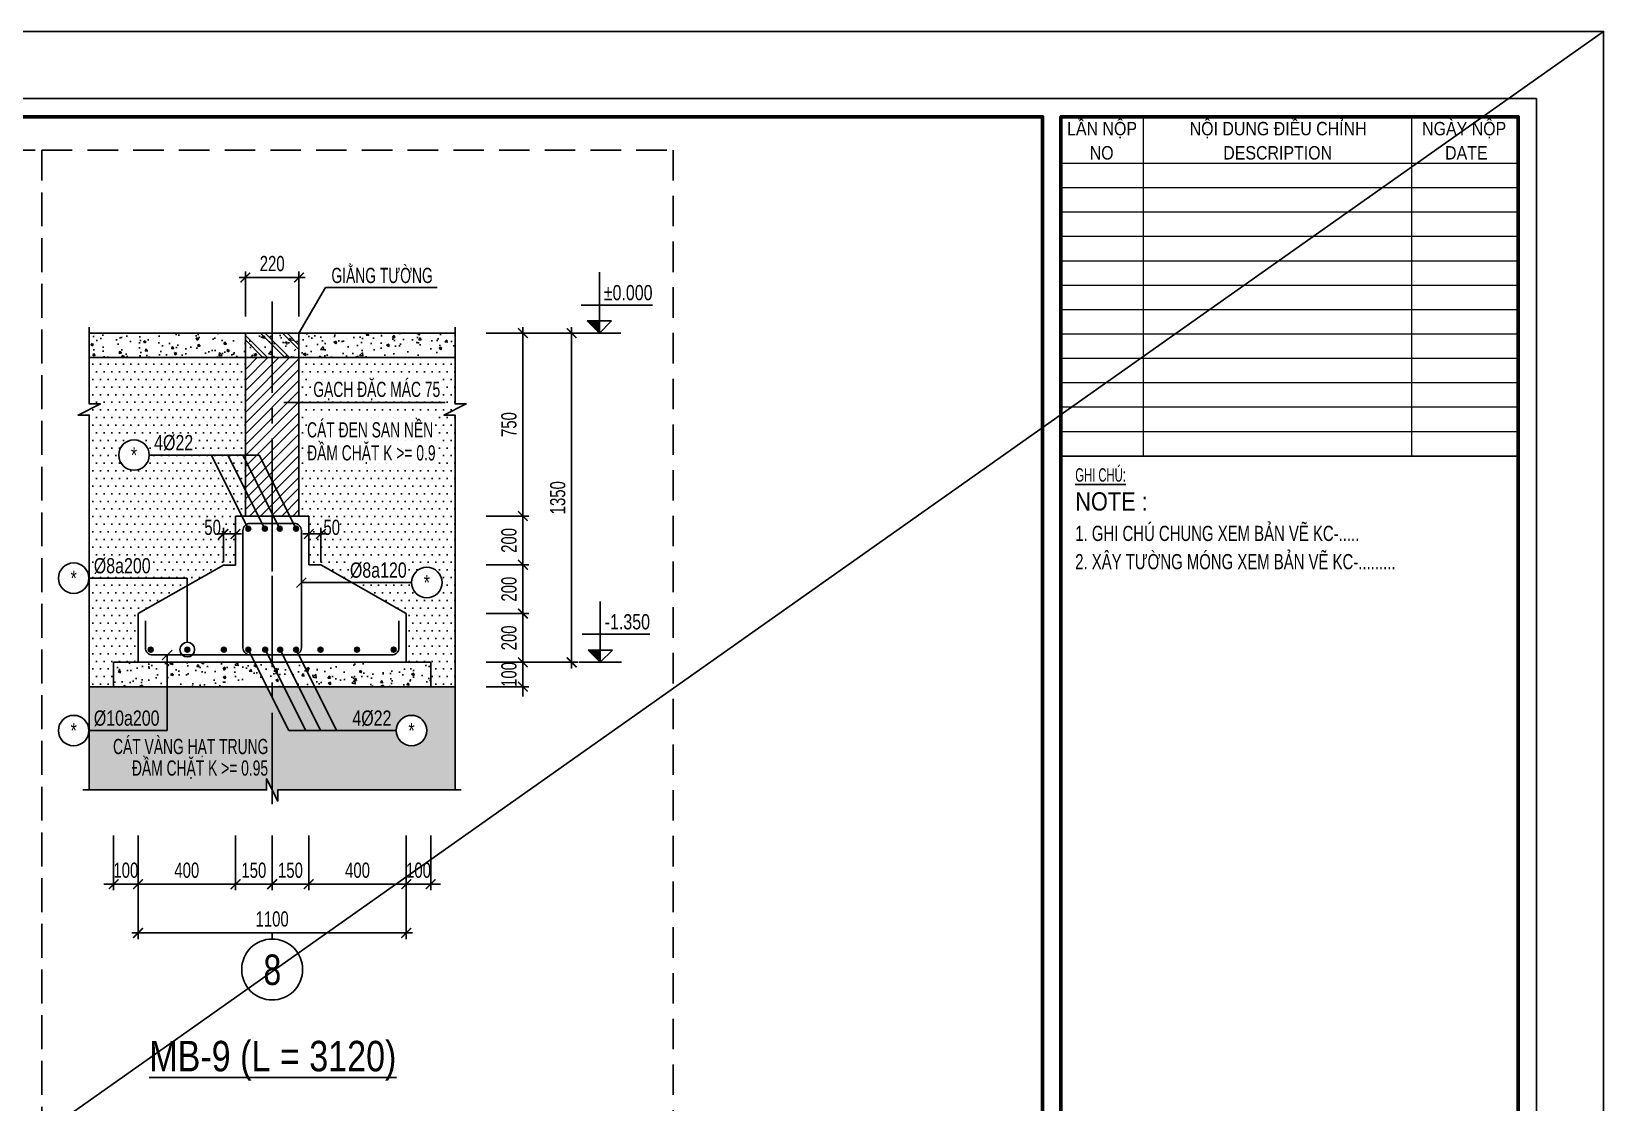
# Model space of a CAD drawing. Header units: millimetres. Extents: x 0 to 2110312, y -101172 to 3.
# Drawn here: x 1998158 to 2004604, y -31333 to -26940 of the extents above; entities that cross this region are included whole.
import ezdxf
from ezdxf.enums import TextEntityAlignment as Align

# ---------------------------------------------------------------- set-up
doc = ezdxf.new("R2010")
doc.units = ezdxf.units.MM
doc.header["$LTSCALE"] = 1000
doc.header["$MEASUREMENT"] = 0
doc.header["$PDMODE"] = 3
doc.linetypes.add('CENTER2', pattern=[1.125, 0.75, -0.125, 0.125, -0.125])
doc.linetypes.add('HIDDEN', pattern=[0.375, 0.25, -0.125])
doc.layers.get('0').update_dxf_attribs({"linetype": 'CONTINUOUS'})
doc.layers.get('Defpoints').update_dxf_attribs({"linetype": 'CONTINUOUS'})
for name, color, linetype in [('CDC -TEXT KHUNG', 7, 'CONTINUOUS'), ('CDC-KHUNGTEN', 7, 'CONTINUOUS'), ('CDC.01.AXIS', 160, 'CENTER2'), ('CDC.02.DIM', 1, 'CONTINUOUS'), ('CDC.03.BORDER', 3, 'CONTINUOUS'), ('CDC.04.HIDDEN', 8, 'HIDDEN'), ('CDC.05.STEEL', 4, 'CONTINUOUS'), ('CDC.06.TEXT', 2, 'CONTINUOUS'), ('CDC.10.HATCH', 163, 'CONTINUOUS'), ('CDC.11.NOTE', 1, 'CONTINUOUS'), ('CDC.14.STEELNUM', 9, 'CONTINUOUS'), ('KCS_CHI', 1, 'CONTINUOUS'), ('KCS_STEEL', 4, 'CONTINUOUS')]:
    doc.layers.add(name, color=color, linetype=linetype)
doc.layers.add('Hatch1', color=250, linetype='CONTINUOUS', lineweight=5)
doc.layers.add('KCS_Plotter', color=11, linetype='CONTINUOUS', plot=False)
doc.styles.add('ARIAL', font='arial.ttf', dxfattribs={"width": 0.6})
doc.styles.add('Arial_4', font='arial.ttf', dxfattribs={"width": 0.75, "height": 3})
doc.styles.add('KCS_BIGTEXT', font='arial.ttf', dxfattribs={"width": 0.75, "height": 125})
doc.styles.add('KCS_SMTEXT', font='arial.ttf', dxfattribs={"width": 0.7})
doc.styles.add('KT CDC', font='arial.ttf', dxfattribs={"width": 0.85, "height": 200})
doc.dimstyles.new('KCS_DIM25', dxfattribs={"dimtxt": 62.5, "dimasz": 40, "dimexe": 25, "dimexo": 0, "dimgap": 25, "dimtad": 1, "dimdec": 0, "dimzin": 13, "dimdsep": 46, "dimtxsty": 'KCS_SMTEXT', "dimblk": 'ARCHTICK', "dimcen": 0, "dimdle": 25, "dimclrd": 1, "dimclre": 1, "dimclrt": 2, "dimadec": 0, "dimazin": 0, "dimtfac": 1, "dimtdec": 0, "dimtix": 1, "dimtmove": 2, "dimatfit": 3, "dimfxl": 1, "dimtolj": 1, "dimtzin": 13, "dimarcsym": 0})

# ---------------------------------------------------------------- blocks, each defined once
blk = doc.blocks.new('_ARCHTICK')
at = {"color": 0, "linetype": 'ByBlock', "const_width": 0.15}
blk.add_lwpolyline([(-0.5, -0.5), (0.5, 0.5)], dxfattribs=at)
blk = doc.blocks.new('*D206')
at = {"layer": 'CDC.02.DIM', "color": 1, "lineweight": -2, "transparency": 16777216}
for p, q in [((1998495, -30237.1), (1998495, -30462.1)), ((1998595, -30237.1), (1998595, -30462.1)), ((1998495, -30437.1), (1998455, -30437.1)), ((1998495, -30437.1), (1998595, -30437.1)), ((1998595, -30437.1), (1998635, -30437.1))]:
    blk.add_line(p, q, dxfattribs=at)
at = {"layer": 'Defpoints', "color": 0, "transparency": 16777216}
for p in [(1998495, -30237.1), (1998595, -30237.1), (1998595, -30437.1)]:
    blk.add_point(p, dxfattribs=at)
at = {"layer": 'CDC.02.DIM', "color": 1, "lineweight": -2, "transparency": 16777216, "xscale": 40, "yscale": 40, "zscale": 40}
blk.add_blockref('_ARCHTICK', (1998495, -30437.1), dxfattribs=at)
at = {"layer": 'CDC.02.DIM', "color": 1, "lineweight": -2, "transparency": 16777216, "xscale": 40, "yscale": 40, "zscale": 40, "rotation": 180}
blk.add_blockref('_ARCHTICK', (1998595, -30437.1), dxfattribs=at)
at = {"layer": 'CDC.02.DIM', "color": 2, "transparency": 16777216, "insert": (1998545, -30380.2), "char_height": 62.5, "attachment_point": 5, "style": 'KCS_SMTEXT'}
blk.add_mtext('\\A1;100', dxfattribs=at)
blk = doc.blocks.new('*D207')
at = {"layer": 'CDC.02.DIM', "color": 1, "lineweight": -2, "transparency": 16777216}
for p, q in [((1998595, -30237.1), (1998595, -30462.1)), ((1998994.9, -30237.1), (1998994.9, -30462.1)), ((1998570, -30437.1), (1999019.9, -30437.1))]:
    blk.add_line(p, q, dxfattribs=at)
at = {"layer": 'Defpoints', "color": 0, "transparency": 16777216}
for p in [(1998595, -30237.1), (1998994.9, -30237.1), (1998994.9, -30437.1)]:
    blk.add_point(p, dxfattribs=at)
at = {"layer": 'CDC.02.DIM', "color": 1, "lineweight": -2, "transparency": 16777216, "xscale": 40, "yscale": 40, "zscale": 40, "rotation": 180}
blk.add_blockref('_ARCHTICK', (1998595, -30437.1), dxfattribs=at)
at = {"layer": 'CDC.02.DIM', "color": 1, "lineweight": -2, "transparency": 16777216, "xscale": 40, "yscale": 40, "zscale": 40}
blk.add_blockref('_ARCHTICK', (1998994.9, -30437.1), dxfattribs=at)
at = {"layer": 'CDC.02.DIM', "color": 2, "transparency": 16777216, "insert": (1998794.9, -30380.2), "char_height": 62.5, "attachment_point": 5, "style": 'KCS_SMTEXT'}
blk.add_mtext('\\A1;400', dxfattribs=at)
blk = doc.blocks.new('*D208')
at = {"layer": 'CDC.02.DIM', "color": 1, "lineweight": -2, "transparency": 16777216}
for p, q in [((1999145, -30237.1), (1999145, -30462.1)), ((1999295, -30237.1), (1999295, -30462.1)), ((1999120, -30437.1), (1999320, -30437.1))]:
    blk.add_line(p, q, dxfattribs=at)
at = {"layer": 'Defpoints', "color": 0, "transparency": 16777216}
for p in [(1999145, -30237.1), (1999295, -30237.1), (1999295, -30437.1)]:
    blk.add_point(p, dxfattribs=at)
at = {"layer": 'CDC.02.DIM', "color": 1, "lineweight": -2, "transparency": 16777216, "xscale": 40, "yscale": 40, "zscale": 40, "rotation": 180}
blk.add_blockref('_ARCHTICK', (1999145, -30437.1), dxfattribs=at)
at = {"layer": 'CDC.02.DIM', "color": 1, "lineweight": -2, "transparency": 16777216, "xscale": 40, "yscale": 40, "zscale": 40}
blk.add_blockref('_ARCHTICK', (1999295, -30437.1), dxfattribs=at)
at = {"layer": 'CDC.02.DIM', "color": 2, "transparency": 16777216, "insert": (1999220, -30380.2), "char_height": 62.5, "attachment_point": 5, "style": 'KCS_SMTEXT'}
blk.add_mtext('\\A1;150', dxfattribs=at)
blk = doc.blocks.new('*D209')
at = {"layer": 'CDC.02.DIM', "color": 1, "lineweight": -2, "transparency": 16777216}
for p, q in [((1999295, -30237.1), (1999295, -30462.1)), ((1999695, -30237.1), (1999695, -30462.1)), ((1999270, -30437.1), (1999720, -30437.1))]:
    blk.add_line(p, q, dxfattribs=at)
at = {"layer": 'Defpoints', "color": 0, "transparency": 16777216}
for p in [(1999295, -30237.1), (1999695, -30237.1), (1999695, -30437.1)]:
    blk.add_point(p, dxfattribs=at)
at = {"layer": 'CDC.02.DIM', "color": 1, "lineweight": -2, "transparency": 16777216, "xscale": 40, "yscale": 40, "zscale": 40, "rotation": 180}
blk.add_blockref('_ARCHTICK', (1999295, -30437.1), dxfattribs=at)
at = {"layer": 'CDC.02.DIM', "color": 1, "lineweight": -2, "transparency": 16777216, "xscale": 40, "yscale": 40, "zscale": 40}
blk.add_blockref('_ARCHTICK', (1999695, -30437.1), dxfattribs=at)
at = {"layer": 'CDC.02.DIM', "color": 2, "transparency": 16777216, "insert": (1999495, -30380.2), "char_height": 62.5, "attachment_point": 5, "style": 'KCS_SMTEXT'}
blk.add_mtext('\\A1;400', dxfattribs=at)
blk = doc.blocks.new('*D210')
at = {"layer": 'CDC.02.DIM', "color": 1, "lineweight": -2, "transparency": 16777216}
for p, q in [((1999695, -30237.1), (1999695, -30462.1)), ((1999795, -30237.1), (1999795, -30462.1)), ((1999695, -30437.1), (1999655, -30437.1)), ((1999695, -30437.1), (1999795, -30437.1)), ((1999795, -30437.1), (1999835, -30437.1))]:
    blk.add_line(p, q, dxfattribs=at)
at = {"layer": 'Defpoints', "color": 0, "transparency": 16777216}
for p in [(1999695, -30237.1), (1999795, -30237.1), (1999795, -30437.1)]:
    blk.add_point(p, dxfattribs=at)
at = {"layer": 'CDC.02.DIM', "color": 1, "lineweight": -2, "transparency": 16777216, "xscale": 40, "yscale": 40, "zscale": 40}
blk.add_blockref('_ARCHTICK', (1999695, -30437.1), dxfattribs=at)
at = {"layer": 'CDC.02.DIM', "color": 1, "lineweight": -2, "transparency": 16777216, "xscale": 40, "yscale": 40, "zscale": 40, "rotation": 180}
blk.add_blockref('_ARCHTICK', (1999795, -30437.1), dxfattribs=at)
at = {"layer": 'CDC.02.DIM', "color": 2, "transparency": 16777216, "insert": (1999745, -30380.2), "char_height": 62.5, "attachment_point": 5, "style": 'KCS_SMTEXT'}
blk.add_mtext('\\A1;100', dxfattribs=at)
blk = doc.blocks.new('*D211')
at = {"layer": 'CDC.02.DIM', "color": 1, "lineweight": -2, "transparency": 16777216}
for p, q in [((1998595, -30237.1), (1998595, -30662.1)), ((1999695, -30237.1), (1999695, -30662.1)), ((1998570, -30637.1), (1999720, -30637.1))]:
    blk.add_line(p, q, dxfattribs=at)
at = {"layer": 'Defpoints', "color": 0, "transparency": 16777216}
for p in [(1998595, -30237.1), (1999695, -30237.1), (1999695, -30637.1)]:
    blk.add_point(p, dxfattribs=at)
at = {"layer": 'CDC.02.DIM', "color": 1, "lineweight": -2, "transparency": 16777216, "xscale": 40, "yscale": 40, "zscale": 40, "rotation": 180}
blk.add_blockref('_ARCHTICK', (1998595, -30637.1), dxfattribs=at)
at = {"layer": 'CDC.02.DIM', "color": 1, "lineweight": -2, "transparency": 16777216, "xscale": 40, "yscale": 40, "zscale": 40}
blk.add_blockref('_ARCHTICK', (1999695, -30637.1), dxfattribs=at)
at = {"layer": 'CDC.02.DIM', "color": 2, "transparency": 16777216, "insert": (1999145, -30580.2), "char_height": 62.5, "attachment_point": 5, "style": 'KCS_SMTEXT'}
blk.add_mtext('\\A1;1100', dxfattribs=at)
blk = doc.blocks.new('*D212')
at = {"layer": 'CDC.02.DIM', "color": 1, "lineweight": -2, "transparency": 16777216}
for p, q in [((2000173, -29527.1), (2000173, -29487.1)), ((2000023, -29527.1), (2000198, -29527.1)), ((2000173, -29627.1), (2000173, -29527.1)), ((2000023, -29627.1), (2000198, -29627.1)), ((2000173, -29627.1), (2000173, -29667.1))]:
    blk.add_line(p, q, dxfattribs=at)
at = {"layer": 'Defpoints', "color": 0, "transparency": 16777216}
for p in [(2000023, -29527.1), (2000173, -29527.1), (2000023, -29627.1)]:
    blk.add_point(p, dxfattribs=at)
at = {"layer": 'CDC.02.DIM', "color": 1, "lineweight": -2, "transparency": 16777216, "xscale": 40, "yscale": 40, "zscale": 40}
for p, rotation in [((2000173, -29527.1), 270), ((2000173, -29627.1), 90)]:
    blk.add_blockref('_ARCHTICK', p, dxfattribs=dict(at, rotation=rotation))
at = {"layer": 'CDC.02.DIM', "color": 2, "transparency": 16777216, "insert": (2000116.1, -29577.1), "char_height": 62.5, "attachment_point": 5, "rotation": 90, "style": 'KCS_SMTEXT'}
blk.add_mtext('\\A1;100', dxfattribs=at)
blk = doc.blocks.new('*D213')
at = {"layer": 'CDC.02.DIM', "color": 1, "lineweight": -2, "transparency": 16777216}
for p, q in [((2000023, -29327.1), (2000198, -29327.1)), ((2000173, -29552.1), (2000173, -29302.1)), ((2000023, -29527.1), (2000198, -29527.1))]:
    blk.add_line(p, q, dxfattribs=at)
at = {"layer": 'Defpoints', "color": 0, "transparency": 16777216}
for p in [(2000023, -29327.1), (2000173, -29327.1), (2000023, -29527.1)]:
    blk.add_point(p, dxfattribs=at)
at = {"layer": 'CDC.02.DIM', "color": 1, "lineweight": -2, "transparency": 16777216, "xscale": 40, "yscale": 40, "zscale": 40}
for p, rotation in [((2000173, -29327.1), 90), ((2000173, -29527.1), 270)]:
    blk.add_blockref('_ARCHTICK', p, dxfattribs=dict(at, rotation=rotation))
at = {"layer": 'CDC.02.DIM', "color": 2, "transparency": 16777216, "insert": (2000116.1, -29427.1), "char_height": 62.5, "attachment_point": 5, "rotation": 90, "style": 'KCS_SMTEXT'}
blk.add_mtext('\\A1;200', dxfattribs=at)
blk = doc.blocks.new('*D214')
at = {"layer": 'CDC.02.DIM', "color": 1, "lineweight": -2, "transparency": 16777216}
for p, q in [((2000023, -29127.1), (2000198, -29127.1)), ((2000173, -29352.1), (2000173, -29102.1)), ((2000023, -29327.1), (2000198, -29327.1))]:
    blk.add_line(p, q, dxfattribs=at)
at = {"layer": 'Defpoints', "color": 0, "transparency": 16777216}
for p in [(2000023, -29127.1), (2000173, -29127.1), (2000023, -29327.1)]:
    blk.add_point(p, dxfattribs=at)
at = {"layer": 'CDC.02.DIM', "color": 1, "lineweight": -2, "transparency": 16777216, "xscale": 40, "yscale": 40, "zscale": 40}
for p, rotation in [((2000173, -29127.1), 90), ((2000173, -29327.1), 270)]:
    blk.add_blockref('_ARCHTICK', p, dxfattribs=dict(at, rotation=rotation))
at = {"layer": 'CDC.02.DIM', "color": 2, "transparency": 16777216, "insert": (2000116.1, -29227.1), "char_height": 62.5, "attachment_point": 5, "rotation": 90, "style": 'KCS_SMTEXT'}
blk.add_mtext('\\A1;200', dxfattribs=at)
blk = doc.blocks.new('*D215')
at = {"layer": 'CDC.02.DIM', "color": 1, "lineweight": -2, "transparency": 16777216}
for p, q in [((2000023, -28927.1), (2000198, -28927.1)), ((2000173, -29152.1), (2000173, -28902.1)), ((2000023, -29127.1), (2000198, -29127.1))]:
    blk.add_line(p, q, dxfattribs=at)
at = {"layer": 'Defpoints', "color": 0, "transparency": 16777216}
for p in [(2000023, -28927.1), (2000173, -28927.1), (2000023, -29127.1)]:
    blk.add_point(p, dxfattribs=at)
at = {"layer": 'CDC.02.DIM', "color": 1, "lineweight": -2, "transparency": 16777216, "xscale": 40, "yscale": 40, "zscale": 40}
for p, rotation in [((2000173, -28927.1), 90), ((2000173, -29127.1), 270)]:
    blk.add_blockref('_ARCHTICK', p, dxfattribs=dict(at, rotation=rotation))
at = {"layer": 'CDC.02.DIM', "color": 2, "transparency": 16777216, "insert": (2000116.1, -29027.1), "char_height": 62.5, "attachment_point": 5, "rotation": 90, "style": 'KCS_SMTEXT'}
blk.add_mtext('\\A1;200', dxfattribs=at)
blk = doc.blocks.new('*D216')
at = {"layer": 'CDC.02.DIM', "color": 1, "lineweight": -2, "transparency": 16777216}
for p, q in [((2000373, -29552.1), (2000373, -28152.1)), ((2000023, -28177.1), (2000398, -28177.1)), ((2000023, -29527.1), (2000398, -29527.1))]:
    blk.add_line(p, q, dxfattribs=at)
at = {"layer": 'Defpoints', "color": 0, "transparency": 16777216}
for p in [(2000023, -28177.1), (2000373, -28177.1), (2000023, -29527.1)]:
    blk.add_point(p, dxfattribs=at)
at = {"layer": 'CDC.02.DIM', "color": 1, "lineweight": -2, "transparency": 16777216, "xscale": 40, "yscale": 40, "zscale": 40}
for p, rotation in [((2000373, -28177.1), 90), ((2000373, -29527.1), 270)]:
    blk.add_blockref('_ARCHTICK', p, dxfattribs=dict(at, rotation=rotation))
at = {"layer": 'CDC.02.DIM', "color": 2, "transparency": 16777216, "insert": (2000316.1, -28852.1), "char_height": 62.5, "attachment_point": 5, "rotation": 90, "style": 'KCS_SMTEXT'}
blk.add_mtext('\\A1;1350', dxfattribs=at)
blk = doc.blocks.new('COS_CD')
at = {"layer": 'CDC.10.HATCH'}
blk.add_hatch(color=256, dxfattribs=at).paths.add_polyline_path([(37.5, 50), (87.5, 0), (87.5, 50)])
at = {"layer": 'CDC.02.DIM'}
for p, q in [((0, 0), (175, 0)), ((37.5, 50), (137.5, 50)), ((87.5, 0), (37.5, 50)), ((87.5, 0), (87.5, 50)), ((87.5, 0), (137.5, 50))]:
    blk.add_line(p, q, dxfattribs=at)
blk = doc.blocks.new('KCS_SNODE')
at = {"layer": 'CDC.05.STEEL'}
blk.add_hatch(color=6, dxfattribs=at).paths.add_polyline_path([(10, 0, 1), (-10, 0, 1)])
at = {"layer": 'CDC.05.STEEL', "color": 6}
blk.add_circle((0, 0), 10, dxfattribs=at)
blk = doc.blocks.new('*D217')
at = {"layer": 'CDC.02.DIM', "color": 1, "lineweight": -2, "transparency": 16777216}
for p, q in [((1998919.9, -29000.8), (1999019.9, -29000.8)), ((1998944.9, -29115.8), (1998944.9, -28975.8)), ((1998994.9, -29115.8), (1998994.9, -28975.8))]:
    blk.add_line(p, q, dxfattribs=at)
at = {"layer": 'Defpoints', "color": 0, "transparency": 16777216}
for p in [(1998994.9, -29000.8), (1998944.9, -29115.8), (1998994.9, -29115.8)]:
    blk.add_point(p, dxfattribs=at)
at = {"layer": 'CDC.02.DIM', "color": 1, "lineweight": -2, "transparency": 16777216, "xscale": 40, "yscale": 40, "zscale": 40, "rotation": 180}
blk.add_blockref('_ARCHTICK', (1998944.9, -29000.8), dxfattribs=at)
at = {"layer": 'CDC.02.DIM', "color": 1, "lineweight": -2, "transparency": 16777216, "xscale": 40, "yscale": 40, "zscale": 40}
blk.add_blockref('_ARCHTICK', (1998994.9, -29000.8), dxfattribs=at)
at = {"layer": 'CDC.02.DIM', "color": 2, "transparency": 16777216, "insert": (1998900.7, -28973.9), "char_height": 62.5, "attachment_point": 5, "style": 'KCS_SMTEXT'}
blk.add_mtext('\\A1;50', dxfattribs=at)
blk = doc.blocks.new('*D218')
at = {"layer": 'CDC.02.DIM', "color": 1, "lineweight": -2, "transparency": 16777216}
for p, q in [((2000173, -28952.1), (2000173, -28152.1)), ((2000023, -28177.1), (2000198, -28177.1)), ((2000023, -28927.1), (2000198, -28927.1))]:
    blk.add_line(p, q, dxfattribs=at)
at = {"layer": 'Defpoints', "color": 0, "transparency": 16777216}
for p in [(2000023, -28177.1), (2000173, -28177.1), (2000023, -28927.1)]:
    blk.add_point(p, dxfattribs=at)
at = {"layer": 'CDC.02.DIM', "color": 1, "lineweight": -2, "transparency": 16777216, "xscale": 40, "yscale": 40, "zscale": 40}
for p, rotation in [((2000173, -28177.1), 90), ((2000173, -28927.1), 270)]:
    blk.add_blockref('_ARCHTICK', p, dxfattribs=dict(at, rotation=rotation))
at = {"layer": 'CDC.02.DIM', "color": 2, "transparency": 16777216, "insert": (2000116.1, -28552.1), "char_height": 62.5, "attachment_point": 5, "rotation": 90, "style": 'KCS_SMTEXT'}
blk.add_mtext('\\A1;750', dxfattribs=at)
blk = doc.blocks.new('*D219')
at = {"layer": 'CDC.02.DIM', "color": 1, "lineweight": -2, "transparency": 16777216}
for p, q in [((1999010, -27948.9), (1999280, -27948.9)), ((1999035, -28108.4), (1999035, -27923.9)), ((1999255, -28108.4), (1999255, -27923.9))]:
    blk.add_line(p, q, dxfattribs=at)
at = {"layer": 'Defpoints', "color": 0, "transparency": 16777216}
for p in [(1999255, -27948.9), (1999035, -28108.4), (1999255, -28108.4)]:
    blk.add_point(p, dxfattribs=at)
at = {"layer": 'CDC.02.DIM', "color": 1, "lineweight": -2, "transparency": 16777216, "xscale": 40, "yscale": 40, "zscale": 40, "rotation": 180}
blk.add_blockref('_ARCHTICK', (1999035, -27948.9), dxfattribs=at)
at = {"layer": 'CDC.02.DIM', "color": 1, "lineweight": -2, "transparency": 16777216, "xscale": 40, "yscale": 40, "zscale": 40}
blk.add_blockref('_ARCHTICK', (1999255, -27948.9), dxfattribs=at)
at = {"layer": 'CDC.02.DIM', "color": 2, "transparency": 16777216, "insert": (1999145, -27892), "char_height": 62.5, "attachment_point": 5, "style": 'KCS_SMTEXT'}
blk.add_mtext('\\A1;220', dxfattribs=at)
blk = doc.blocks.new('*D220')
at = {"layer": 'CDC.02.DIM', "color": 1, "lineweight": -2, "transparency": 16777216}
for p, q in [((1998994.9, -30237.1), (1998994.9, -30462.1)), ((1999145, -30237.1), (1999145, -30462.1)), ((1998969.9, -30437.1), (1999170, -30437.1))]:
    blk.add_line(p, q, dxfattribs=at)
at = {"layer": 'Defpoints', "color": 0, "transparency": 16777216}
for p in [(1998994.9, -30237.1), (1999145, -30237.1), (1999145, -30437.1)]:
    blk.add_point(p, dxfattribs=at)
at = {"layer": 'CDC.02.DIM', "color": 1, "lineweight": -2, "transparency": 16777216, "xscale": 40, "yscale": 40, "zscale": 40, "rotation": 180}
blk.add_blockref('_ARCHTICK', (1998994.9, -30437.1), dxfattribs=at)
at = {"layer": 'CDC.02.DIM', "color": 1, "lineweight": -2, "transparency": 16777216, "xscale": 40, "yscale": 40, "zscale": 40}
blk.add_blockref('_ARCHTICK', (1999145, -30437.1), dxfattribs=at)
at = {"layer": 'CDC.02.DIM', "color": 2, "transparency": 16777216, "insert": (1999069.9, -30380.2), "char_height": 62.5, "attachment_point": 5, "style": 'KCS_SMTEXT'}
blk.add_mtext('\\A1;150', dxfattribs=at)
blk = doc.blocks.new('*D221')
at = {"layer": 'CDC.02.DIM', "color": 1, "lineweight": -2, "transparency": 16777216}
for p, q in [((1999370.1, -29000.8), (1999270.1, -29000.8)), ((1999295.1, -29115.8), (1999295.1, -28975.8)), ((1999345.1, -29115.8), (1999345.1, -28975.8))]:
    blk.add_line(p, q, dxfattribs=at)
at = {"layer": 'Defpoints', "color": 0, "transparency": 16777216}
for p in [(1999295.1, -29000.8), (1999295.1, -29115.8), (1999345.1, -29115.8)]:
    blk.add_point(p, dxfattribs=at)
at = {"layer": 'CDC.02.DIM', "color": 1, "lineweight": -2, "transparency": 16777216, "xscale": 40, "yscale": 40, "zscale": 40, "rotation": 180}
blk.add_blockref('_ARCHTICK', (1999295.1, -29000.8), dxfattribs=at)
at = {"layer": 'CDC.02.DIM', "color": 1, "lineweight": -2, "transparency": 16777216, "xscale": 40, "yscale": 40, "zscale": 40}
blk.add_blockref('_ARCHTICK', (1999345.1, -29000.8), dxfattribs=at)
at = {"layer": 'CDC.02.DIM', "color": 2, "transparency": 16777216, "insert": (1999389.3, -28973.9), "char_height": 62.5, "attachment_point": 5, "style": 'KCS_SMTEXT'}
blk.add_mtext('\\A1;50', dxfattribs=at)
blk = doc.blocks.new('Khung tên chuẩn')
at = {"layer": 'CDC-KHUNGTEN', "color": 8, "lineweight": 9}
for p, q in [((32304, -189709), (32304, -195275)), ((36704, -189709), (36704, -195275)), ((38454, -190475), (30954, -190475)), ((38454, -190875), (30954, -190875)), ((38454, -191275), (30954, -191275)), ((38454, -191675), (30954, -191675)), ((38454, -192075), (30954, -192075)), ((38454, -192475), (30954, -192475)), ((38454, -192875), (30954, -192875)), ((38454, -193275), (30954, -193275)), ((38454, -193675), (30954, -193675)), ((38454, -194075), (30954, -194075)), ((38454, -194475), (30954, -194475)), ((38454, -194875), (30954, -194875))]:
    blk.add_line(p, q, dxfattribs=at)
at = {"layer": 'CDC-KHUNGTEN', "color": 6, "lineweight": 25}
blk.add_line((38454, -195275), (30954, -195275), dxfattribs=at)
at = {"layer": 'CDC-KHUNGTEN', "color": 8}
blk.add_lwpolyline([(30850, -246609), (38754, -246609), (38754, -189409), (-41246, -189409), (-41246, -246609), (30850, -246609)], dxfattribs=at)
at = {"layer": 'CDC-KHUNGTEN', "color": 255, "lineweight": 60}
blk.add_lwpolyline([(30654, -246309), (30654, -189709), (-40946, -189709), (-40946, -246309), (30654, -246309)], close=True, dxfattribs=at)
blk.add_lwpolyline([(30954, -246309), (38454, -246309), (38454, -189709), (30954, -189709), (30954, -246309)], dxfattribs=at)
at = {"layer": 'Defpoints', "color": 1, "ltscale": 0.2}
blk.add_lwpolyline([(-44246, -247709), (-44246, -188309), (39854, -188309), (39854, -247709), (-44246, -247709)], close=True, dxfattribs=at)
at = {"layer": 'CDC -TEXT KHUNG', "color": 7, "style": 'KT CDC', "width": 0.85}
for s, p in [('NO', (31426, -190410)), ('DESCRIPTION', (33617, -190410)), ('DATE', (37255, -190410))]:
    blk.add_text(s, height=220, dxfattribs=at).set_placement(p)
at = {"layer": 'CDC -TEXT KHUNG', "char_height": 220, "attachment_point": 2, "line_spacing_factor": 0.941778, "style": 'KT CDC'}
for s, insert, width in [('LẦN NỘP', (31629, -189793), 1464.22), ('NỘI DUNG ĐIỀU CHỈNH', (34517, -189793), 3699.71), ('NGÀY NỘP', (37568, -189793), 1755.59)]:
    blk.add_mtext(s, dxfattribs=dict(at, insert=insert, width=width))
at = {"layer": 'CDC-KHUNGTEN', "color": 7, "style": 'Arial_4', "width": 0.85}
blk.add_text('NOTE :', height=300, dxfattribs=at).set_placement((31190, -196169))
at = {"layer": 'CDC-KHUNGTEN', "color": 6, "insert": (31190, -195475), "char_height": 220, "width": 1881.96, "attachment_point": 1, "style": 'ARIAL'}
blk.add_mtext('{\\LGHI CHÚ:}', dxfattribs=at)

msp = doc.modelspace()

# ---------------------------------------------------------------- hatches: boundary and pattern name
at = {"layer": 'CDC.10.HATCH'}
h = msp.add_hatch(dxfattribs=at)
h.set_pattern_fill('AR-CONC', color=256, scale=15, style=0)
h.set_pattern_definition([(130, (2196839.76, 39155.31), (-107.589027, -9.41282), [11.25, -123.75]), (185, (2196839.76, 39155.31), (20.8127, 112.82882), [9, -99]), (79.5486, (2196830.79, 39154.52), (-86.776407, 103.41593), [9.56103, -105.171317]), (133.8158, (2196839.76, 39185.31), (-160.08616, -24.82785), [16.875, -185.625]), (83.3644, (2196826.42, 39183.24), (-140.19941, 146.11768), [14.34154, -157.75695]), (188.8158, (2196839.76, 39185.31), (-140.19929, 146.11779), [13.5, -148.5]), (159, (2196824.76, 39177.81), (-89.536058, -60.392834), [11.25, -123.75]), (214, (2196824.76, 39177.81), (-36.4973, 108.772507), [9, -99]), (108.5486, (2196817.3, 39172.78), (-126.033394, 48.379575), [9.56103, -105.171317]), (142.5, (2196839.757, 39155.31), (-1.823978, 49.934078), [0, -97.8, 0, -100.5, 0, -99.375]), (172.5, (2196839.757, 39155.31), (-39.46043, 59.161757), [0, -57.3, 0, -95.55, 0, -37.875]), (212.5, (2196873.207, 39155.31), (-80.0733654, -3.383231), [0, -37.5, 0, -117, 0, -155.25]), (222.5, (2196888.21, 39155.31), (-87.477925, 15.015747), [0, -48.75, 0, -77.7, 0, -110.25])])
h.paths.add_polyline_path([(1999035, -28177.1), (1999035, -28277.1), (1998395, -28277.1), (1998395, -28177.1)])
h = msp.add_hatch(dxfattribs=at)
h.set_pattern_fill('CHAU-02', color=256, scale=15, style=0, pattern_type=2)
h.set_pattern_definition([(50, (-6046.49, -11065.91), (107.5890274, -9.4128202), [11.25, -123.75]), (355, (-6046.49, -11065.91), (-20.8127, 112.82882), [9, -99]), (100.4514, (-6037.53, -11066.69), (86.776407, 103.4159313), [9.5610285, -105.171317]), (46.1842, (-6046.49, -11035.91), (160.086157, -24.827852), [16.875, -185.625]), (96.6356, (-6033.15, -11037.98), (140.199406, 146.117681), [14.341543, -157.75695]), (351.1842, (-6046.5, -11035.91), (140.199292, 146.11779), [13.5, -148.5]), (21, (-6031.49, -11043.41), (89.536058, -60.3928336), [11.25, -123.75]), (226, (-6031.49, -11043.41), (100.7823184, -54.8309714), [9, -99]), (71.4514, (-6024.03, -11048.44), (126.0333943, 48.3795745), [9.5610285, -105.171317]), (67.5, (-6046.49, -11065.91), (-23.3874275, 44.1561693), [0, -97.8, 0, -100.5, 0, -99.375]), (4.5, (-6046.49, -11065.91), (42.5026386, 57.0154783), [0, -57.3, 0, -95.55, 0, -37.875]), (327.5, (-6079.94, -11065.91), (80.0733654, -3.3832308), [0, -37.5, 0, -117, 0, -155.25]), (317.5, (-6094.94, -11065.91), (87.4779254, 15.0157473), [0, -48.75, 0, -77.7, 0, -110.25]), (315, (-6046.49, -11065.91), (45.0780573, 45.0780573), []), (315, (-6046.49, -11047.534), (45.0780573, 45.0780573), [])])
h.paths.add_polyline_path([(1999255, -28277.1), (1999255, -28177.1), (1999205, -28177.1), (1999035, -28177.1), (1999035, -28277.1)])
h = msp.add_hatch(dxfattribs=at)
h.set_pattern_fill('AR-CONC', color=256, scale=15, style=0)
h.set_pattern_definition([(50, (-7281.69, -21565.91), (107.5890274, -9.4128202), [11.25, -123.75]), (355, (-7281.69, -21565.91), (-20.8127, 112.82882), [9, -99]), (100.4514, (-7272.72, -21566.69), (86.776407, 103.4159313), [9.5610285, -105.171317]), (46.1842, (-7281.69, -21535.91), (160.086157, -24.827852), [16.875, -185.625]), (96.6356, (-7268.35, -21537.98), (140.199406, 146.117681), [14.341543, -157.75695]), (351.1842, (-7281.69, -21535.91), (140.199292, 146.11779), [13.5, -148.5]), (21, (-7266.69, -21543.41), (89.536058, -60.3928336), [11.25, -123.75]), (326, (-7266.69, -21543.41), (36.4973, 108.772507), [9, -99]), (71.4514, (-7259.23, -21548.44), (126.0333943, 48.3795745), [9.5610285, -105.171317]), (37.5, (-7281.687, -21565.91), (1.8239783, 49.9340781), [0, -97.8, 0, -100.5, 0, -99.375]), (7.5, (-7281.687, -21565.91), (39.4604306, 59.1617568), [0, -57.3, 0, -95.55, 0, -37.875]), (327.5, (-7315.137, -21565.91), (80.0733654, -3.3832308), [0, -37.5, 0, -117, 0, -155.25]), (317.5, (-7330.14, -21565.91), (87.4779254, 15.0157473), [0, -48.75, 0, -77.7, 0, -110.25])])
h.paths.add_polyline_path([(1999255, -28177.1), (1999255, -28277.1), (1999895, -28277.1), (1999895, -28177.1)])
h = msp.add_hatch(dxfattribs=at)
h.set_pattern_fill('DOTS', color=256, scale=500, style=0)
h.set_pattern_definition([(0, (-6090.272, -1617), (15.625, 31.25), [0, -31.25])])
h.paths.add_polyline_path([(1998896, -28677.1), (1998641, -28677.1, -1), (1998516, -28677.1, -1), (1998641, -28677.1), (1999035, -28677.1), (1999035, -28277.1), (1998395, -28277.1), (1998395, -28467.6), (1998440.6, -28467.6), (1998349.4, -28513.2), (1998395, -28513.2), (1998395, -29182.1), (1998797, -29182.1), (1998797, -29212.6), (1998944.9, -29128.8), (1998994.9, -29128.8), (1998994.9, -28927.1), (1999021, -28927.1)])
h.paths.add_polyline_path([(1998963.8, -28677.1), (1998896, -28677.1), (1999021, -28927.1), (1999035, -28927.1), (1999035, -28819.5)], flags=16)
h.paths.add_polyline_path([(1999035, -28697.2), (1999025, -28677.1), (1998963.8, -28677.1), (1999035, -28819.5)], flags=16)
h.paths.add_polyline_path([(1998797, -29212.6), (1998797, -29182.1), (1998395, -29182.1), (1998395, -29627.1), (1998495, -29627.1), (1998495, -29527.1), (1998595, -29527.1), (1998595, -29327.1)])
h.paths.add_polyline_path([(1999895, -28513.2), (1999849.4, -28513.2), (1999940.6, -28467.6), (1999895, -28467.6), (1999895, -28277.1), (1999255, -28277.1), (1999255, -28927.1), (1999295, -28927.1), (1999295, -29127.7), (1999345, -29127.7), (1999471.8, -29200), (1999716.7, -29200, -1), (1999841.7, -29200, -1), (1999716.7, -29200), (1999471.8, -29200), (1999695, -29327.1), (1999695, -29527.1), (1999795, -29527.1), (1999795, -29627.1), (1999895, -29627.1)])
h.paths.add_polyline_path([(1998853.8, -28926.4), (1998947.6, -28926.4), (1998947.6, -29021.4), (1998853.8, -29021.4)], flags=24)
h.paths.add_polyline_path([(1998644.2, -28676.5), (1998838, -28676.5), (1998838, -28575.5), (1998644.2, -28575.5)], flags=24)
h.paths.add_polyline_path([(1998396.8, -29181.4), (1998663.5, -29181.4), (1998663.5, -29080.4), (1998396.8, -29080.4)], flags=24)
h.paths.add_polyline_path([(1999342.4, -28926.4), (1999436.2, -28926.4), (1999436.2, -29021.4), (1999342.4, -29021.4)], flags=24)
h.paths.add_polyline_path([(1999259.1, -28475.7), (1999857.1, -28475.7), (1999857.1, -28337.5), (1999259.1, -28337.5)], flags=24)
h.paths.add_polyline_path([(1999265.1, -28736.2), (1999838, -28736.2), (1999838, -28598), (1999265.1, -28598)], flags=24)
h.paths.add_polyline_path([(1999268.2, -28625.8), (1999825.1, -28625.8), (1999825.1, -28506.8), (1999268.2, -28506.8)], flags=24)
h.paths.add_polyline_path([(1999446.9, -29199.3), (1999713.6, -29199.3), (1999713.6, -29098.3), (1999446.9, -29098.3)], flags=25)
h = msp.add_hatch(dxfattribs=at)
h.set_pattern_fill('ANSI31', color=256, scale=250, style=0)
h.set_pattern_definition([(45, (-3449.013, -21565.91), (-22.0970869, 22.0970869), [])])
h.paths.add_polyline_path([(1999145, -28927.1), (1999255, -28927.1), (1999255, -28277.1), (1999145, -28277.1)])
h.paths.add_polyline_path([(1999035, -28927.1), (1999145, -28927.1), (1999145, -28277.1), (1999035, -28277.1)])
h = msp.add_hatch(dxfattribs=at)
h.set_pattern_fill('AR-CONC', color=256, scale=15, style=0)
h.set_pattern_definition([(50, (-4349.64, -21355.64), (107.5890274, -9.4128202), [11.25, -123.75]), (355, (-4349.64, -21355.64), (-20.8127, 112.82882), [9, -99]), (100.4514, (-4340.67, -21356.42), (86.776407, 103.4159313), [9.5610285, -105.171317]), (46.1842, (-4349.64, -21325.64), (160.086157, -24.827852), [16.875, -185.625]), (96.6356, (-4336.3, -21327.7), (140.199406, 146.117681), [14.341543, -157.75695]), (351.1842, (-4349.64, -21325.64), (140.199292, 146.11779), [13.5, -148.5]), (21, (-4334.64, -21333.14), (89.536058, -60.3928336), [11.25, -123.75]), (326, (-4334.64, -21333.14), (36.4973, 108.772507), [9, -99]), (71.4514, (-4327.18, -21338.17), (126.0333943, 48.3795745), [9.5610285, -105.171317]), (37.5, (-4349.64, -21355.637), (1.8239783, 49.9340781), [0, -97.8, 0, -100.5, 0, -99.375]), (7.5, (-4349.64, -21355.637), (39.4604306, 59.1617568), [0, -57.3, 0, -95.55, 0, -37.875]), (327.5, (-4383.09, -21355.637), (80.0733654, -3.3832308), [0, -37.5, 0, -117, 0, -155.25]), (317.5, (-4398.09, -21355.64), (87.4779254, 15.0157473), [0, -48.75, 0, -77.7, 0, -110.25])])
h.paths.add_polyline_path([(1998744.1, -29527.1), (1998495, -29527.1), (1998495, -29627.1), (1998744.1, -29627.1)])
h.paths.add_polyline_path([(1999073, -29527.1), (1998744.1, -29527.1), (1998744.1, -29627.1), (1999123, -29627.1)])
h.paths.add_polyline_path([(1999145, -29532.1), (1999142.5, -29527.1), (1999073, -29527.1), (1999123, -29627.1), (1999145, -29627.1)])
h.paths.add_polyline_path([(1999145, -29532.1), (1999145, -29627.1), (1999192.5, -29627.1)], flags=17)
h.paths.add_polyline_path([(1999203.5, -29527.1), (1999145, -29527.1), (1999145, -29532.1), (1999192.5, -29627.1), (1999253.5, -29627.1)])
h.paths.add_polyline_path([(1999269, -29527.1), (1999203.5, -29527.1), (1999253.5, -29627.1), (1999319, -29627.1)])
h.paths.add_polyline_path([(1999795, -29527.1), (1999269, -29527.1), (1999319, -29627.1), (1999795, -29627.1)])
h = msp.add_hatch(dxfattribs=at)
h.set_pattern_fill('AR-SAND', color=256, scale=15, style=0)
h.set_pattern_definition([(37.5, (-6090.272, -1617), (-0.94490037, 28.90235654), [0, -22.8, 0, -25.5, 0, -24.375]), (7.5, (-6090.27, -1617), (26.5466506, 42.332191), [0, -12.3, 0, -20.55, 0, -7.875]), (327.5, (-6108.722, -1617), (46.71212793, 0.0848858), [0, -7.5, 0, -27, 0, -35.25]), (317.5, (-6108.72, -1617), (45.0918991, 13.1651335), [0, -3.75, 0, -17.7, 0, -20.25])])
h.paths.add_polyline_path([(1998714.3, -29627.1), (1998495, -29627.1), (1998395, -29627.1), (1998395, -29807.1), (1998714.3, -29807.1)])
h.paths.add_polyline_path([(1999145, -29671.1), (1999123, -29627.1), (1998714.3, -29627.1), (1998714.3, -29807.1), (1998395, -29807.1), (1998395, -30050.6), (1999122.2, -30050.6), (1999122.2, -30004.9), (1999145, -30050.6)])
h.paths.add_polyline_path([(1999895, -29627.1), (1999795, -29627.1), (1999319, -29627.1), (1999409, -29807.1), (1999654, -29807.1, -1), (1999779, -29807.1, -1), (1999654, -29807.1), (1999213, -29807.1), (1999145, -29671.1), (1999145, -30050.6), (1999167.8, -30096.2), (1999167.8, -30050.6), (1999895, -30050.6)])
h.paths.add_polyline_path([(1999192.5, -29627.1), (1999145, -29627.1), (1999145, -29671.1), (1999213, -29807.1), (1999282.5, -29807.1)])
h.paths.add_polyline_path([(1999253.5, -29627.1), (1999192.5, -29627.1), (1999282.5, -29807.1), (1999343.5, -29807.1)], flags=17)
h.paths.add_polyline_path([(1999319, -29627.1), (1999253.5, -29627.1), (1999343.5, -29807.1), (1999409, -29807.1)], flags=16)
h.paths.add_polyline_path([(1998396.8, -29806.5), (1998700, -29806.5), (1998700, -29705.5), (1998396.8, -29705.5)], flags=24)
h.paths.add_polyline_path([(1998546.9, -30028.8), (1999151.3, -30028.8), (1999151.3, -29890.7), (1998546.9, -29890.7)], flags=9)
h.paths.add_polyline_path([(1998469.5, -29940.5), (1999152.5, -29940.5), (1999152.5, -29802.3), (1998469.5, -29802.3)], flags=9)
h.paths.add_polyline_path([(1999457, -29806.5), (1999650.8, -29806.5), (1999650.8, -29705.5), (1999457, -29705.5)], flags=24)

# ---------------------------------------------------------------- linework, layer by layer
at = {"layer": 'CDC.01.AXIS', "ltscale": 0.5}
msp.add_line((1999145, -30109.6), (1999145, -28031.8), dxfattribs=at)
at = {"layer": 'CDC.03.BORDER'}
for p, q in [((1999085, -28177.1), (1998395, -28177.1)), ((1999205, -28177.1), (1999895, -28177.1)), ((1999255, -28927.1), (1999255, -28177.1)), ((1999085, -28277.1), (1998395, -28277.1)), ((1999035, -28927.1), (1999035, -28277.1)), ((1999205, -28277.1), (1999895, -28277.1)), ((1998994.9, -29128.8), (1998994.9, -28927.1)), ((1998994.9, -28927.1), (1999295, -28927.1)), ((1999035, -28927.1), (1999255, -28927.1)), ((1999295, -28927.1), (1999295, -29127.7)), ((1998595, -29327.1), (1998944.9, -29128.8)), ((1998994.9, -29128.8), (1998944.9, -29128.8)), ((1999295, -29127.7), (1999345, -29127.7)), ((1999345, -29127.7), (1999695, -29327.1)), ((1998595, -29527.1), (1998595, -29327.1)), ((1999695, -29327.1), (1999695, -29527.1)), ((1998495, -29527.1), (1999795, -29527.1)), ((1998495, -29527.1), (1998495, -29627.1)), ((1999795, -29527.1), (1999795, -29627.1)), ((1998495, -29627.1), (1998393.7, -29627.1)), ((1998495, -29627.1), (1999795, -29627.1)), ((1999795, -29627.1), (1999895, -29627.1))]:
    msp.add_line(p, q, dxfattribs=at)
at = {"layer": 'CDC.03.BORDER', "ltscale": 0.01}
msp.add_lwpolyline([(1999035, -28277.1), (1999255, -28277.1), (1999255, -28177.1), (1999035, -28177.1)], close=True, dxfattribs=at)
at = {"layer": 'CDC.04.HIDDEN', "ltscale": 0.5}
for points in [[(1995611.4, -27426.4), (1998200.4, -27426.4), (1998200.4, -31474.7), (1995611.4, -31474.7)], [(1998200.4, -27426.4), (2000789.5, -27426.4), (2000789.5, -31474.7), (1998200.4, -31474.7)]]:
    msp.add_lwpolyline(points, close=True, dxfattribs=at)
at = {"layer": 'CDC.05.STEEL'}
msp.add_lwpolyline([(1999055, -29497.1), (1999235, -29497.1, 0.414214), (1999265, -29467.1), (1999265, -28987.1, 0.414214), (1999235, -28957.1), (1999055, -28957.1, 0.414214), (1999025, -28987.1), (1999025, -29467.1, 0.414214)], format="xyb", close=True, dxfattribs=at)
msp.add_lwpolyline([(1998625, -29357.1), (1998625, -29467.1, 0.414214), (1998655, -29497.1), (1999635, -29497.1, 0.414214), (1999665, -29467.1), (1999665, -29357.1)], format="xyb", dxfattribs=at)
at = {"layer": 'CDC.11.NOTE'}
for p, q in [((2000486.5, -28177.1), (2000486.5, -27927.1)), ((1999255, -28177.1), (1999364.1, -27990)), ((1999364.1, -27990), (1999821.5, -27990)), ((2000411.5, -28062.1), (2000704.6, -28062.1)), ((1999192.4, -28460.9), (1999853.9, -28460.9)), ((1998641, -28677.1), (1999092, -28677.1)), ((1999047, -28979.1), (1998896, -28677.1)), ((1999114.8, -28979.1), (1998963.8, -28677.1)), ((1999176, -28979.1), (1999025, -28677.1)), ((1999243, -28979.1), (1999092, -28677.1)), ((1999145, -29155.1), (1999145, -28902.1)), ((1998393.7, -29182.1), (1998797, -29182.1)), ((1998797, -29182.1), (1998797, -29445.1)), ((1999265, -29200), (1999716.7, -29200)), ((2000490.5, -29527.1), (2000490.5, -29277.1)), ((2000415.5, -29412.1), (2000694.2, -29412.1)), ((1998714.3, -29807.1), (1998714.3, -29497.1)), ((1999047, -29475.1), (1999213, -29807.1)), ((1999116.5, -29475.1), (1999282.5, -29807.1)), ((1999177.5, -29475.1), (1999343.5, -29807.1)), ((1999243, -29475.1), (1999409, -29807.1)), ((1998393.7, -29807.1), (1998714.3, -29807.1)), ((1999213, -29807.1), (1999654, -29807.1))]:
    msp.add_line(p, q, dxfattribs=at)
at = {"layer": 'CDC.11.NOTE', "color": 3}
for p, q in [((1999245, -29220), (1999285, -29180)), ((1998694.3, -29517.1), (1998734.3, -29477.1))]:
    msp.add_line(p, q, dxfattribs=at)
at = {"layer": 'CDC.11.NOTE'}
msp.add_circle((1998797, -29475.1), 30, dxfattribs=at)
at = {"layer": 'CDC.14.STEELNUM'}
for centre in [(1998578.5, -28677.1), (1998331.2, -29182.1), (1999779.2, -29200), (1998331.2, -29807.1), (1999716.5, -29807.1)]:
    msp.add_circle(centre, 62.5, dxfattribs=at)
at = {"layer": 'KCS_CHI'}
msp.add_line((1999145, -30637.1), (1999145, -30662.1), dxfattribs=at)
for points in [[(1998395, -28152.1), (1998395, -28467.6), (1998440.6, -28467.6), (1998349.4, -28513.2), (1998395, -28513.2), (1998395, -30050.6)], [(1999895, -28152.1), (1999895, -28467.6), (1999940.6, -28467.6), (1999849.4, -28513.2), (1999895, -28513.2), (1999895, -30050.6)], [(1999920, -30050.6), (1999167.8, -30050.6), (1999167.8, -30096.2), (1999122.2, -30004.9), (1999122.2, -30050.6), (1998368.7, -30050.6)]]:
    msp.add_lwpolyline(points, dxfattribs=at)
msp.add_circle((1999145, -30787.1), 125, dxfattribs=at)
at = {"layer": 'KCS_Plotter'}
msp.add_line((1983579.1, -41789.5), (2004604.1, -26939.5), dxfattribs=at)

# ---------------------------------------------------------------- block references
at = {"layer": 'Hatch1', "xscale": 0.25, "yscale": 0.25, "zscale": 0.25}
msp.add_blockref('Khung tên chuẩn', (1994640.5, 20137.6), dxfattribs=at)
at = {"layer": 'KCS_CHI'}
for p in [(2000399, -28177.1), (2000403, -29527.1)]:
    msp.add_blockref('COS_CD', p, dxfattribs=at)
at = {"layer": 'KCS_STEEL'}
for p in [(1999047, -28979.1), (1999114.8, -28979.1), (1999176, -28979.1), (1999243, -28979.1), (1998647, -29475.1), (1998797, -29475.1), (1998947, -29475.1), (1999047, -29475.1), (1999047, -29475.1), (1999116.5, -29475.1), (1999177.5, -29475.1), (1999243, -29475.1), (1999643, -29475.1)]:
    msp.add_blockref('KCS_SNODE', p, dxfattribs=at)
at = {"layer": 'KCS_STEEL', "xscale": -1}
for p in [(1999343, -29475.1), (1999493, -29475.1)]:
    msp.add_blockref('KCS_SNODE', p, dxfattribs=at)

# ---------------------------------------------------------------- texts
at = {"layer": 'CDC.06.TEXT', "style": 'KCS_SMTEXT'}
for s, width, p in [('GIẰNG TƯỜNG', 0.65, (1999803.6, -27971.6)), ('%%P0.000', 0.75, (2000704.6, -28042.1)), ('GẠCH ĐẶC MÁC 75', 0.65, (1999834, -28438.8)), ('CÁT ĐEN SAN NỀN', 0.65, (1999805.2, -28604.9)), ('ĐẦM CHẶT K >= 0.9', 0.65, (1999815, -28699.3)), ('%%C8a120', 0.75, (1999696.7, -29180)), ('-1.350', 0.75, (2000694.2, -29392.1)), ('4%%C22', 0.75, (1999634, -29787.1)), ('CÁT VÀNG HẠT TRUNG', 0.65, (1999129.4, -29903.7)), ('ĐẦM CHẶT K >= 0.95', 0.65, (1999128.3, -29991.9))]:
    msp.add_text(s, height=62.5, dxfattribs=dict(at, width=width)).set_placement(p, align=Align.RIGHT)
at = {"layer": 'CDC.06.TEXT'}
for s, style, width, p in [('4%%C22', 'KCS_SMTEXT', 0.75, (1998661, -28657.1)), ('1. GHI CHÚ CHUNG XEM BẢN VẼ KC-.....', 'ARIAL', 0.7, (2002438, -29029.6)), ('2. XÂY TƯỜNG MÓNG XEM BẢN VẼ KC-.........', 'ARIAL', 0.7, (2002437.7, -29145.5, 160000)), ('%%C8a200', 'KCS_SMTEXT', 0.75, (1998413.7, -29162.1)), ('%%C10a200', 'KCS_SMTEXT', 0.75, (1998413.7, -29787.1))]:
    msp.add_text(s, height=62.5, dxfattribs=dict(at, style=style, width=width)).set_placement(p)
at = {"layer": 'CDC.06.TEXT', "style": 'KCS_BIGTEXT', "width": 0.8}
msp.add_text('%%UMB-9 (L = 3120)', height=125, dxfattribs=at).set_placement((1999147.7, -31204.7), align=Align.CENTER)
at = {"layer": 'CDC.06.TEXT', "color": 4, "insert": (1999145.7, -30789), "char_height": 125, "width": 248.71, "attachment_point": 5, "style": 'KCS_BIGTEXT'}
msp.add_mtext('{\\fArial|b0|i0|c163|p34;\\C6;8}', dxfattribs=at)
at = {"layer": 'CDC.14.STEELNUM', "style": 'KCS_SMTEXT', "width": 0.75}
for p in [(1998578.5, -28677.1), (1998331.2, -29182.1), (1999779.2, -29200), (1998331.2, -29807.1), (1999716.5, -29807.1)]:
    msp.add_text('*', height=62.5, dxfattribs=at).set_placement(p, align=Align.MIDDLE_CENTER)

# ---------------------------------------------------------------- dimensions: what is measured, and where the dimension line sits
at = {"layer": 'CDC.02.DIM'}
for base, p1, p2, picture, middle in [((1999255, -27948.9), (1999035, -28108.4), (1999255, -28108.4), '*D219', (1999145, -27892)), ((1998595, -30437.1), (1998495, -30237.1), (1998595, -30237.1), '*D206', (1998545, -30380.2)), ((1998994.9, -30437.1), (1998595, -30237.1), (1998994.9, -30237.1), '*D207', (1998794.9, -30380.2)), ((1999695, -30637.1), (1998595, -30237.1), (1999695, -30237.1), '*D211', (1999145, -30580.2)), ((1999145, -30437.1), (1998994.9, -30237.1), (1999145, -30237.1), '*D220', (1999069.9, -30380.2)), ((1999295, -30437.1), (1999145, -30237.1), (1999295, -30237.1), '*D208', (1999220, -30380.2)), ((1999695, -30437.1), (1999295, -30237.1), (1999695, -30237.1), '*D209', (1999495, -30380.2)), ((1999795, -30437.1), (1999695, -30237.1), (1999795, -30237.1), '*D210', (1999745, -30380.2))]:
    dim = msp.add_linear_dim(base=base, p1=p1, p2=p2, dimstyle='KCS_DIM25', dxfattribs=at)
    dim.commit()
    dim.dimension.update_dxf_attribs({"geometry": picture, "text_midpoint": middle})
for base, p1, p2, picture, middle in [((2000373, -28177.1), (2000023, -29527.1), (2000023, -28177.1), '*D216', (2000316.1, -28852.1)), ((2000173, -28177.1), (2000023, -28927.1), (2000023, -28177.1), '*D218', (2000116.1, -28552.1)), ((2000173, -28927.1), (2000023, -29127.1), (2000023, -28927.1), '*D215', (2000116.1, -29027.1)), ((2000173, -29127.1), (2000023, -29327.1), (2000023, -29127.1), '*D214', (2000116.1, -29227.1)), ((2000173, -29327.1), (2000023, -29527.1), (2000023, -29327.1), '*D213', (2000116.1, -29427.1)), ((2000173, -29527.1), (2000023, -29627.1), (2000023, -29527.1), '*D212', (2000116.1, -29577.1))]:
    dim = msp.add_linear_dim(base=base, p1=p1, p2=p2, angle=90, dimstyle='KCS_DIM25', dxfattribs=at)
    dim.commit()
    dim.dimension.update_dxf_attribs({"geometry": picture, "text_midpoint": middle})
dim = msp.add_linear_dim(base=(1998994.9, -29000.8), p1=(1998944.9, -29115.8), p2=(1998994.9, -29115.8), dimstyle='KCS_DIM25', dxfattribs=at)
dim.commit()
dim.dimension.update_dxf_attribs({"geometry": '*D217', "text_midpoint": (1998900.7, -28973.9), "dimtype": 160})
dim = msp.add_linear_dim(base=(1999295.1, -29000.8), p1=(1999345.1, -29115.8), p2=(1999295.1, -29115.8), angle=180, dimstyle='KCS_DIM25', dxfattribs=at)
dim.commit()
dim.dimension.update_dxf_attribs({"geometry": '*D221', "text_midpoint": (1999389.3, -28973.9), "dimtype": 160})

doc.saveas('drawing.dxf')
